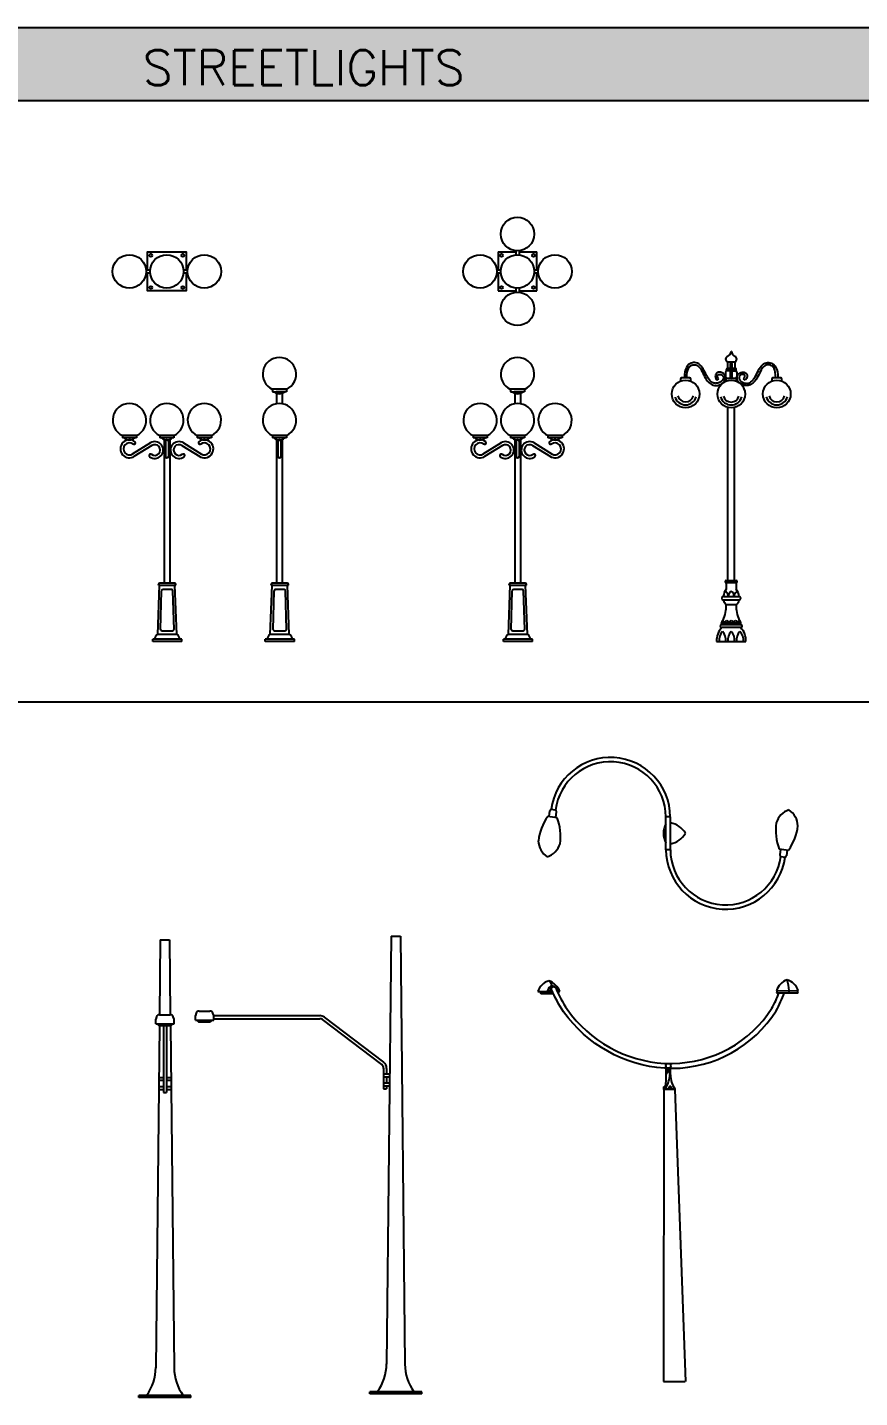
# Model space of a CAD drawing. Header units: millimetres. Extents: x 130 to 42773, y 1462 to 34516.
# Drawn here: x 16971 to 28402, y 15688 to 34516 of the extents above; entities that cross this region are included whole.
import ezdxf

# ---------------------------------------------------------------- set-up
doc = ezdxf.new("R2010")
doc.units = ezdxf.units.MM
doc.layers.add('www.cad-blocks.net', color=7, linetype='Continuous')
doc.styles.get("Standard").update_dxf_attribs({"font": 'arial.ttf'})

# ---------------------------------------------------------------- blocks, each defined once
blk = doc.blocks.new('A$C4220372A')
at = {"linetype": 'ByBlock'}
for p, q in [((459, 5106), (515, 5106)), ((973, 5106), (1030, 5106)), ((459, 5064), (515, 5064)), ((973, 5064), (1030, 5064)), ((2387, 3465), (2194, 3465)), ((2194, 3465), (2194, 3432)), ((2194, 3432), (2336, 3432)), ((2231, 3432), (2350, 3432)), ((2387, 3432), (2246, 3432)), ((2252, 3411), (2252, 3267)), ((2331, 3411), (2331, 3267)), ((2387, 3465), (2387, 3432)), ((134, 2832), (134, 2799)), ((328, 2832), (134, 2832)), ((328, 2832), (328, 2799)), ((648, 2832), (648, 2799)), ((842, 2832), (648, 2832)), ((842, 2832), (842, 2799)), ((1163, 2832), (1163, 2799)), ((1356, 2832), (1163, 2832)), ((1356, 2832), (1356, 2799)), ((2194, 2832), (2194, 2799)), ((2387, 2832), (2194, 2832)), ((2387, 2832), (2387, 2799)), ((328, 2799), (134, 2799)), ((518, 2729), (270, 2575)), ((540, 2694), (292, 2540)), ((842, 2799), (648, 2799)), ((707, 2778), (707, 800)), ((725, 2750), (725, 2544)), ((766, 2750), (766, 2544)), ((785, 2778), (785, 800)), ((952, 2694), (1199, 2540)), ((974, 2729), (1221, 2575)), ((1356, 2799), (1163, 2799)), ((2387, 2799), (2194, 2799)), ((2252, 2778), (2252, 800)), ((2271, 2750), (2271, 2544)), ((2312, 2750), (2312, 2544)), ((2331, 2778), (2331, 800)), ((620, 96), (645, 775)), ((631, 775), (631, 781)), ((631, 775), (870, 775)), ((850, 800), (650, 800)), ((881, 96), (855, 775)), ((870, 775), (870, 781)), ((2165, 96), (2191, 775)), ((2176, 775), (2176, 781)), ((2176, 775), (2415, 775)), ((2396, 800), (2196, 800)), ((2426, 96), (2401, 775)), ((2415, 775), (2415, 781)), ((657, 167), (673, 698)), ((692, 717), (808, 717)), ((843, 167), (828, 698)), ((2203, 167), (2219, 698)), ((2238, 717), (2354, 717)), ((2389, 167), (2373, 698)), ((951, 31), (550, 31)), ((550, 0), (550, 31)), ((951, 0), (550, 0)), ((881, 96), (620, 96)), ((677, 147), (824, 147)), ((951, 0), (951, 31)), ((2496, 31), (2095, 31)), ((2095, 0), (2095, 31)), ((2496, 0), (2095, 0)), ((2426, 96), (2165, 96)), ((2222, 147), (2369, 147)), ((2496, 0), (2496, 31))]:
    blk.add_line(p, q, dxfattribs=at)
for points in [[(477, 5106), (477, 5353), (1012, 5353), (1012, 5106)], [(1012, 5064), (1012, 4818), (477, 4818), (477, 5064)]]:
    blk.add_lwpolyline(points)
for centre, radius in [((230, 5085), 230), ((523, 5306), 19.7), ((744, 5085), 230), ((966, 5306), 19.7), ((1259, 5085), 230), ((523, 4864), 19.7), ((966, 4864), 19.7)]:
    blk.add_circle(centre, radius, dxfattribs=at)
for centre, radius, start, end in [((2291, 3673), 230, 294.87, 245.13), ((2291, 3514), 110, 227.7307, 312.2693), ((231, 3040), 230, 294.87, 245.13), ((745, 3040), 230, 294.87, 245.13), ((1260, 3040), 230, 294.87, 245.13), ((2291, 3040), 230, 294.87, 245.13), ((231, 2647), 124, 52.157, 304.441), ((231, 2647), 82.3, 52.157, 304.441), ((231, 2880), 110, 227.7307, 312.2693), ((293, 2730), 20.8, 228.5957, 60.519), ((579, 2631), 116, 232.4654, 121.9656), ((579, 2631), 74.5, 232.4654, 121.9656), ((746, 2880), 110, 227.7307, 312.2693), ((746, 2750), 20.6, 0, 180), ((912, 2631), 116, 58.0344, 307.5346), ((912, 2631), 74.5, 58.0344, 307.5346), ((1199, 2730), 20.8, 119.481, 311.4043), ((1260, 2647), 124, 235.559, 127.843), ((1260, 2880), 110, 227.7307, 312.2693), ((1260, 2647), 82.3, 235.559, 127.843), ((2291, 2880), 110, 227.7307, 312.2693), ((2291, 2750), 20.6, 0, 180), ((522, 2555), 20.6, 51.8118, 234.1211), ((746, 2544), 20.6, 180, 0), ((970, 2555), 20.6, 305.8789, 128.1882), ((2291, 2544), 20.6, 180, 0), ((650, 781), 19.5, 90, 180), ((850, 781), 19.5, 0, 90), ((2196, 781), 19.5, 90, 180), ((2396, 781), 19.5, 0, 90), ((692, 697), 19.5, 90, 177.2698), ((808, 697), 19.5, 2.7302, 90), ((2238, 697), 19.5, 90, 177.2698), ((2354, 697), 19.5, 2.7302, 90), ((649, 32), 70.2, 114.3641, 181.1179), ((677, 167), 19.5, 177.2698, 270), ((824, 167), 19.5, 270, 2.7302), ((852, 32), 70.2, 358.8821, 65.6359), ((2194, 32), 70.2, 114.3641, 181.1179), ((2222, 167), 19.5, 177.2698, 270), ((2369, 167), 19.5, 270, 2.7302), ((2397, 32), 70.2, 358.8821, 65.6359)]:
    blk.add_arc(centre, radius, start, end, dxfattribs=at)
blk = doc.blocks.new('A$C53B91428')
at = {"linetype": 'ByBlock'}
for p, q in [((477, 5353), (477, 5106)), ((477, 5353), (723, 5353)), ((723, 5370), (723, 5314)), ((765, 5370), (765, 5314)), ((765, 5353), (1012, 5353)), ((1012, 5106), (1012, 5353)), ((459, 5106), (515, 5106)), ((973, 5106), (1030, 5106)), ((459, 5064), (515, 5064)), ((477, 5064), (477, 4818)), ((973, 5064), (1030, 5064)), ((1012, 4818), (1012, 5064)), ((477, 4818), (723, 4818)), ((723, 4856), (723, 4800)), ((765, 4856), (765, 4800)), ((765, 4818), (1012, 4818)), ((842, 3465), (648, 3465)), ((648, 3465), (648, 3432)), ((648, 3432), (790, 3432)), ((686, 3432), (804, 3432)), ((842, 3432), (700, 3432)), ((707, 3411), (707, 3267)), ((785, 3411), (785, 3267)), ((842, 3465), (842, 3432)), ((134, 2832), (134, 2799)), ((328, 2832), (134, 2832)), ((328, 2832), (328, 2799)), ((648, 2832), (648, 2799)), ((842, 2832), (648, 2832)), ((842, 2832), (842, 2799)), ((1163, 2832), (1163, 2799)), ((1356, 2832), (1163, 2832)), ((1356, 2832), (1356, 2799)), ((328, 2799), (134, 2799)), ((518, 2729), (270, 2575)), ((540, 2694), (292, 2540)), ((842, 2799), (648, 2799)), ((707, 2778), (707, 800)), ((725, 2750), (725, 2544)), ((766, 2750), (766, 2544)), ((785, 2778), (785, 800)), ((952, 2694), (1199, 2540)), ((974, 2729), (1221, 2575)), ((1356, 2799), (1163, 2799)), ((620, 96), (645, 775)), ((631, 775), (631, 781)), ((631, 775), (870, 775)), ((850, 800), (650, 800)), ((881, 96), (855, 775)), ((870, 775), (870, 781)), ((657, 167), (673, 698)), ((692, 717), (808, 717)), ((843, 167), (828, 698)), ((951, 31), (550, 31)), ((550, 0), (550, 31)), ((951, 0), (550, 0)), ((881, 96), (620, 96)), ((677, 147), (824, 147)), ((951, 0), (951, 31))]:
    blk.add_line(p, q, dxfattribs=at)
for centre, radius in [((744, 5599), 230), ((230, 5085), 230), ((523, 5306), 19.7), ((744, 5085), 230), ((966, 5306), 19.7), ((1259, 5085), 230), ((523, 4864), 19.7), ((744, 4571), 230), ((966, 4864), 19.7)]:
    blk.add_circle(centre, radius, dxfattribs=at)
for centre, radius, start, end in [((745, 3673), 230, 294.87, 245.13), ((746, 3514), 110, 227.7307, 312.2693), ((231, 3040), 230, 294.87, 245.13), ((745, 3040), 230, 294.87, 245.13), ((1260, 3040), 230, 294.87, 245.13), ((231, 2647), 124, 52.157, 304.441), ((231, 2647), 82.3, 52.157, 304.441), ((231, 2880), 110, 227.7307, 312.2693), ((293, 2730), 20.8, 228.5957, 60.519), ((579, 2631), 116, 232.4654, 121.9656), ((579, 2631), 74.5, 232.4654, 121.9656), ((746, 2880), 110, 227.7307, 312.2693), ((746, 2750), 20.6, 0, 180), ((912, 2631), 116, 58.0344, 307.5346), ((912, 2631), 74.5, 58.0344, 307.5346), ((1199, 2730), 20.8, 119.481, 311.4043), ((1260, 2647), 124, 235.559, 127.843), ((1260, 2880), 110, 227.7307, 312.2693), ((1260, 2647), 82.3, 235.559, 127.843), ((522, 2555), 20.6, 51.8118, 234.1211), ((746, 2544), 20.6, 180, 0), ((970, 2555), 20.6, 305.8789, 128.1882), ((650, 781), 19.5, 90, 180), ((850, 781), 19.5, 0, 90), ((692, 697), 19.5, 90, 177.2698), ((808, 697), 19.5, 2.7302, 90), ((649, 32), 70.2, 114.3641, 181.1179), ((677, 167), 19.5, 177.2698, 270), ((824, 167), 19.5, 270, 2.7302), ((852, 32), 70.2, 358.8821, 65.6359)]:
    blk.add_arc(centre, radius, start, end, dxfattribs=at)
blk = doc.blocks.new('streetlight001')
for p, q in [((6537, -19597), (6408, -19580)), ((6428, -19583), (6438, -19504)), ((6515, -19493), (6455, -19486)), ((6510, -19493), (6460, -19486)), ((6517, -19594), (6527, -19515)), ((8028, -20037), (8028, -19587)), ((8096, -19587), (8028, -19587)), ((8096, -20037), (8096, -19587)), ((8096, -20037), (8028, -20037)), ((9586, -20027), (9715, -20044)), ((9606, -20030), (9596, -20109)), ((9608, -20131), (9668, -20139)), ((9613, -20132), (9663, -20138)), ((9695, -20041), (9685, -20121))]:
    blk.add_line(p, q)
for centre, radius, start, end in [((7269, -19590), 821, 0.2251, 172.6743), ((7269, -19590), 761, 0.2251, 172.6743), ((7029, -20011), 756, 145.2388, 172.8089), ((6458, -19506), 20, 82.6743, 172.6743), ((6507, -19512), 20, 352.6743, 82.6743), ((9807, -19749), 273, 108.5376, 163.0711), ((9571, -19719), 273, 2.2774, 56.8109), ((5827, -19857), 756, 352.5396, 20.1097), ((8298, -19811), 300, 153.9768, 206.0232), ((8039, -19962), 300, 30.2251, 79.2324), ((10296, -19768), 756, 172.5396, 200.1097), ((9094, -19613), 756, 325.2388, 352.8089), ((6551, -19906), 273, 182.2774, 236.8109), ((6315, -19875), 273, 288.5376, 343.0711), ((8038, -19662), 300, 281.2178, 330.2251), ((8853, -20034), 821, 180.2251, 352.6743), ((8853, -20034), 761, 180.2251, 352.6743), ((9616, -20112), 20, 172.6743, 262.6743), ((9665, -20118), 20, 262.6743, 352.6743)]:
    blk.add_arc(centre, radius, start, end)
blk = doc.blocks.new('A$C72AF4B7D')
for p, q in [((0.2, 5.355), (0, 5.355)), ((0.131, 5.365), (0.196, 5.365)), ((0.131, 5.355), (0.131, 5.332)), ((0.131, 5.345), (0.204, 5.345)), ((0.172, 5.407), (0.172, 5.365)), ((0.172, 5.407), (0.189, 5.407)), ((0.302, 5.355), (0.267, 5.355)), ((3.276, 5.368), (3.574, 5.37)), ((3.276, 5.338), (3.574, 5.339)), ((1.762, 4.212), (1.761, 4.32)), ((1.822, 4.212), (1.821, 4.32)), ((1.729, 4.009), (1.725, 0)), ((1.733, 4.046), (1.754, 4.046)), ((1.754, 4.029), (1.733, 4.029)), ((1.733, 4.021), (1.733, 4.009)), ((1.75, 4.053), (1.736, 4.049)), ((1.736, 4.009), (1.736, 4.021)), ((1.737, 4.031), (1.737, 4.044)), ((1.752, 4.049), (1.738, 4.046)), ((1.739, 4.021), (1.739, 4.009)), ((1.743, 4.021), (1.743, 4.009)), ((1.746, 4.021), (1.746, 4.009)), ((1.748, 4.021), (1.748, 4.009)), ((1.749, 4.021), (1.749, 4.009)), ((1.751, 4.031), (1.751, 4.044)), ((1.752, 4.009), (1.752, 4.021)), ((1.759, 4.021), (1.759, 4.009)), ((1.773, 4.021), (1.773, 4.009)), ((1.789, 4.021), (1.789, 4.009)), ((1.806, 4.046), (1.827, 4.046)), ((1.827, 4.03), (1.806, 4.029)), ((1.807, 4.021), (1.807, 4.009)), ((1.823, 4.053), (1.808, 4.049)), ((1.809, 4.009), (1.809, 4.021)), ((1.81, 4.031), (1.81, 4.044)), ((1.824, 4.05), (1.811, 4.046)), ((1.823, 4.031), (1.823, 4.044)), ((1.823, 4.022), (1.823, 4.01)), ((1.825, 4.01), (1.825, 4.022)), ((1.837, 4.022), (1.837, 4.01)), ((1.849, 4.022), (1.849, 4.01)), ((1.859, 4.022), (1.859, 4.01)), ((1.867, 4.022), (1.867, 4.01)), ((1.873, 4.022), (1.873, 4.01)), ((1.877, 4.022), (1.877, 4.01)), ((1.879, 4.01), (2.025, 0))]:
    blk.add_line(p, q)
for points in [[(0.213, 5.325), (0.05, 5.325, -0.414214), (0.04, 5.335), (0.04, 5.355)], [(1.786, 4.302), (1.786, 4.297, 1), (1.796, 4.297), (1.796, 4.302)]]:
    blk.add_lwpolyline(points, format="xyb")
for points in [[(0.131, 5.34), (0.206, 5.34)], [(0.131, 5.332), (0.21, 5.332)], [(1.879, 4.01), (1.729, 4.009)], [(1.752, 4.046), (1.752, 4.051), (1.749, 4.054), (1.738, 4.054), (1.736, 4.051), (1.736, 4.046)], [(1.825, 4.046), (1.824, 4.052), (1.822, 4.054), (1.811, 4.054), (1.808, 4.052), (1.808, 4.046)]]:
    blk.add_lwpolyline(points)
at = {"flags": 128}
for points in [[(1.761, 4.302), (1.737, 4.302, -0.223397), (0.353, 5.079, -0.046794), (0.188, 5.385, -1), (0.244, 5.406, 0.046366), (0.402, 5.113, 0.228523), (1.739, 4.37), (1.791, 4.37)], [(1.791, 4.37), (1.845, 4.37, 0.25398), (3.214, 5.127, 0.034854), (3.31, 5.338, 0.034854)], [(1.821, 4.302), (1.845, 4.302, 0.254408), (3.273, 5.092, 0.0389), (3.383, 5.339)]]:
    blk.add_lwpolyline(points, format="xyb", dxfattribs=at)
for points in [[(1.728, 4.029), (1.744, 4.025), (1.744, 4.021), (1.728, 4.025)], [(1.879, 4.01), (1.729, 4.009), (1.729, 4.021), (1.879, 4.022)], [(1.744, 4.029), (1.744, 4.025), (1.76, 4.021), (1.76, 4.025)], [(1.801, 4.029), (1.817, 4.026), (1.817, 4.022), (1.801, 4.025)], [(1.817, 4.029), (1.817, 4.026), (1.832, 4.022), (1.832, 4.026)]]:
    blk.add_lwpolyline(points, close=True)
for points in [[(1.737, 4.044, -0.27287), (1.751, 4.044, -0.545741), (1.758, 4.044), (1.758, 4.031, -0.545741), (1.751, 4.031, -0.27287), (1.737, 4.031, -0.545741), (1.73, 4.031), (1.73, 4.044, -0.545741)], [(1.81, 4.044, -0.27287), (1.823, 4.044, -0.545741), (1.83, 4.044), (1.83, 4.031, -0.545741), (1.823, 4.031, -0.27287), (1.81, 4.031, -0.545741), (1.803, 4.031), (1.803, 4.044, -0.545741)]]:
    blk.add_lwpolyline(points, format="xyb", close=True)
blk.add_circle((1.791, 4.336), 0.0341)
for centre, radius, start, end in [((0.213, 5.292), 0.223, 106.0925, 163.4068), ((0.034, 5.382), 0.171, 19.4945, 46.4718), ((0.06, 5.264), 0.258, 20.7088, 69.3184), ((3.504, 5.294), 0.239, 109.979, 161.9857), ((2.881, 5.335), 0.572, 3.4318, 18.8247), ((3.361, 5.305), 0.222, 16.7486, 74.2006), ((0.22, 5.352), 0.09, 105.7334, 171.521), ((0.171, 5.352), 0.09, 52.5454, 74.2666), ((3.472, 5.289), 0.202, 156.7152, 165.7558), ((2.881, 5.305), 0.572, 3.4318, 6.4563), ((3.403, 5.325), 0.171, 4.9789, 15.191), ((0.702, 4.186), 1.06, 352.3888, 1.3878), ((1.399, 4.246), 0.416, 329.5517, 355.2793), ((1.656, 4.288), 0.13, 323.9054, 3.7658), ((2.045, 4.303), 0.249, 181.4473, 201.5729), ((2.123, 4.199), 0.301, 177.5625, 216.0662)]:
    blk.add_arc(centre, radius, start, end)
blk = doc.blocks.new('streetlight002')
blk.add_line((7998, -18458), (8297, -18458))
at = {"xscale": 1000, "yscale": 1000, "zscale": 1000}
blk.add_blockref('A$C72AF4B7D', (6273, -18458), dxfattribs=at)
blk = doc.blocks.new('A$C559A16F1')
for p, q in [((819, 3987), (814, 3987)), ((201, 3766), (190, 3739)), ((215, 3787), (201, 3766)), ((231, 3804), (215, 3787)), ((228, 3752), (239, 3769)), ((248, 3816), (231, 3804)), ((239, 3769), (250, 3781)), ((265, 3824), (248, 3816)), ((250, 3781), (263, 3790)), ((263, 3790), (276, 3796)), ((283, 3829), (265, 3824)), ((276, 3796), (290, 3800)), ((301, 3832), (283, 3829)), ((290, 3800), (303, 3802)), ((319, 3832), (301, 3832)), ((303, 3802), (317, 3802)), ((317, 3802), (330, 3800)), ((337, 3829), (319, 3832)), ((330, 3800), (343, 3796)), ((355, 3823), (337, 3829)), ((343, 3796), (356, 3788)), ((372, 3814), (355, 3823)), ((356, 3788), (368, 3779)), ((368, 3779), (381, 3766)), ((388, 3801), (372, 3814)), ((381, 3766), (393, 3750)), ((404, 3785), (388, 3801)), ((418, 3767), (404, 3785)), ((431, 3746), (418, 3767)), ((765, 3843), (817, 3843)), ((765, 3843), (765, 3751)), ((802, 3814), (802, 3620)), ((817, 3843), (868, 3843)), ((832, 3620), (832, 3814)), ((868, 3843), (868, 3751)), ((1203, 3746), (1216, 3767)), ((1216, 3767), (1230, 3785)), ((1230, 3785), (1245, 3801)), ((1253, 3766), (1240, 3750)), ((1245, 3801), (1261, 3814)), ((1265, 3779), (1253, 3766)), ((1261, 3814), (1278, 3823)), ((1278, 3788), (1265, 3779)), ((1278, 3823), (1296, 3829)), ((1291, 3796), (1278, 3788)), ((1304, 3800), (1291, 3796)), ((1296, 3829), (1314, 3832)), ((1317, 3802), (1304, 3800)), ((1314, 3832), (1332, 3832)), ((1330, 3802), (1317, 3802)), ((1344, 3800), (1330, 3802)), ((1332, 3832), (1351, 3829)), ((1357, 3796), (1344, 3800)), ((1351, 3829), (1368, 3824)), ((1371, 3790), (1357, 3796)), ((1368, 3824), (1386, 3816)), ((1383, 3781), (1371, 3790)), ((1395, 3769), (1383, 3781)), ((1386, 3816), (1403, 3804)), ((1405, 3752), (1395, 3769)), ((1403, 3804), (1418, 3787)), ((1418, 3787), (1432, 3766)), ((1432, 3766), (1443, 3739)), ((120, 3606), (120, 3576)), ((245, 3621), (135, 3621)), ((177, 3668), (175, 3621)), ((182, 3707), (177, 3668)), ((190, 3739), (182, 3707)), ((205, 3620), (207, 3665)), ((207, 3665), (212, 3701)), ((212, 3701), (219, 3730)), ((219, 3730), (228, 3752)), ((260, 3576), (260, 3606)), ((393, 3750), (405, 3731)), ((405, 3731), (417, 3710)), ((417, 3710), (428, 3687)), ((428, 3687), (440, 3665)), ((443, 3724), (431, 3746)), ((440, 3665), (451, 3642)), ((455, 3701), (443, 3724)), ((451, 3642), (463, 3620)), ((467, 3678), (455, 3701)), ((463, 3620), (475, 3600)), ((478, 3656), (467, 3678)), ((475, 3600), (488, 3582)), ((489, 3635), (478, 3656)), ((488, 3582), (501, 3567)), ((500, 3617), (489, 3635)), ((512, 3601), (500, 3617)), ((523, 3587), (512, 3601)), ((534, 3576), (523, 3587)), ((600, 3659), (598, 3649)), ((598, 3649), (599, 3637)), ((599, 3637), (601, 3626)), ((602, 3668), (600, 3659)), ((601, 3626), (606, 3613)), ((605, 3675), (602, 3668)), ((609, 3682), (605, 3675)), ((606, 3613), (614, 3601)), ((614, 3688), (609, 3682)), ((619, 3692), (614, 3688)), ((614, 3601), (624, 3590)), ((625, 3696), (619, 3692)), ((624, 3590), (647, 3609)), ((631, 3698), (625, 3696)), ((628, 3647), (629, 3653)), ((629, 3641), (628, 3647)), ((629, 3653), (630, 3658)), ((630, 3634), (629, 3641)), ((630, 3658), (632, 3662)), ((633, 3627), (630, 3634)), ((638, 3699), (631, 3698)), ((632, 3662), (634, 3665)), ((638, 3619), (633, 3627)), ((634, 3665), (635, 3667)), ((635, 3667), (637, 3668)), ((637, 3668), (638, 3669)), ((644, 3700), (638, 3699)), ((638, 3669), (639, 3669)), ((647, 3609), (638, 3619)), ((639, 3669), (642, 3670)), ((642, 3670), (645, 3670)), ((650, 3700), (644, 3700)), ((645, 3670), (650, 3670)), ((656, 3700), (650, 3700)), ((650, 3670), (655, 3670)), ((655, 3670), (660, 3670)), ((663, 3700), (656, 3700)), ((660, 3670), (666, 3669)), ((670, 3699), (663, 3700)), ((666, 3669), (671, 3668)), ((678, 3697), (670, 3699)), ((671, 3668), (677, 3667)), ((677, 3667), (682, 3665)), ((686, 3695), (678, 3697)), ((687, 3580), (680, 3574)), ((682, 3665), (687, 3662)), ((693, 3692), (686, 3695)), ((687, 3662), (691, 3659)), ((693, 3587), (687, 3580)), ((691, 3659), (695, 3656)), ((701, 3689), (693, 3692)), ((699, 3593), (693, 3587)), ((695, 3656), (699, 3652)), ((699, 3652), (703, 3647)), ((703, 3600), (699, 3593)), ((709, 3684), (701, 3689)), ((703, 3647), (706, 3642)), ((706, 3607), (703, 3600)), ((706, 3642), (708, 3636)), ((708, 3613), (706, 3607)), ((708, 3636), (709, 3631)), ((710, 3619), (708, 3613)), ((716, 3678), (709, 3684)), ((709, 3631), (710, 3625)), ((710, 3625), (710, 3619)), ((722, 3671), (716, 3678)), ((728, 3663), (722, 3671)), ((723, 3576), (729, 3585)), ((733, 3655), (728, 3663)), ((729, 3585), (734, 3595)), ((736, 3646), (733, 3655)), ((734, 3595), (737, 3605)), ((739, 3636), (736, 3646)), ((737, 3605), (740, 3615)), ((740, 3626), (739, 3636)), ((740, 3701), (740, 3574)), ((740, 3615), (740, 3626)), ((747, 3577), (747, 3605)), ((756, 3731), (802, 3731)), ((802, 3751), (757, 3751)), ((757, 3731), (757, 3720)), ((802, 3721), (760, 3721)), ((762, 3620), (872, 3620)), ((877, 3751), (832, 3751)), ((878, 3731), (832, 3731)), ((832, 3721), (874, 3721)), ((877, 3720), (877, 3731)), ((887, 3605), (887, 3577)), ((894, 3701), (894, 3574)), ((894, 3626), (895, 3636)), ((894, 3615), (894, 3626)), ((896, 3605), (894, 3615)), ((895, 3636), (897, 3646)), ((900, 3595), (896, 3605)), ((897, 3646), (901, 3655)), ((904, 3585), (900, 3595)), ((901, 3655), (905, 3663)), ((911, 3576), (904, 3585)), ((905, 3663), (911, 3671)), ((911, 3671), (917, 3678)), ((917, 3678), (925, 3684)), ((926, 3636), (924, 3631)), ((924, 3631), (924, 3625)), ((924, 3625), (924, 3619)), ((924, 3619), (925, 3613)), ((925, 3684), (932, 3689)), ((925, 3613), (927, 3607)), ((928, 3642), (926, 3636)), ((927, 3607), (931, 3600)), ((931, 3647), (928, 3642)), ((934, 3652), (931, 3647)), ((931, 3600), (935, 3593)), ((932, 3689), (940, 3692)), ((938, 3656), (934, 3652)), ((935, 3593), (940, 3587)), ((942, 3659), (938, 3656)), ((940, 3692), (948, 3695)), ((940, 3587), (946, 3580)), ((947, 3662), (942, 3659)), ((946, 3580), (954, 3574)), ((952, 3665), (947, 3662)), ((948, 3695), (956, 3697)), ((957, 3667), (952, 3665)), ((956, 3697), (963, 3699)), ((962, 3668), (957, 3667)), ((968, 3669), (962, 3668)), ((963, 3699), (970, 3700)), ((973, 3670), (968, 3669)), ((970, 3700), (977, 3700)), ((979, 3670), (973, 3670)), ((977, 3700), (984, 3700)), ((984, 3670), (979, 3670)), ((984, 3700), (990, 3700)), ((988, 3670), (984, 3670)), ((987, 3609), (995, 3619)), ((1010, 3590), (987, 3609)), ((992, 3670), (988, 3670)), ((990, 3700), (996, 3699)), ((994, 3669), (992, 3670)), ((996, 3669), (994, 3669)), ((995, 3619), (1000, 3627)), ((996, 3699), (1002, 3698)), ((997, 3668), (996, 3669)), ((998, 3667), (997, 3668)), ((1000, 3665), (998, 3667)), ((1001, 3662), (1000, 3665)), ((1000, 3627), (1003, 3634)), ((1003, 3658), (1001, 3662)), ((1002, 3698), (1008, 3696)), ((1004, 3653), (1003, 3658)), ((1003, 3634), (1005, 3641)), ((1005, 3647), (1004, 3653)), ((1005, 3641), (1005, 3647)), ((1008, 3696), (1014, 3692)), ((1019, 3601), (1010, 3590)), ((1014, 3692), (1020, 3688)), ((1027, 3613), (1019, 3601)), ((1020, 3688), (1024, 3682)), ((1024, 3682), (1028, 3675)), ((1032, 3626), (1027, 3613)), ((1028, 3675), (1031, 3668)), ((1031, 3668), (1034, 3659)), ((1035, 3637), (1032, 3626)), ((1034, 3659), (1035, 3649)), ((1035, 3649), (1035, 3637)), ((1099, 3576), (1111, 3587)), ((1111, 3587), (1122, 3601)), ((1122, 3601), (1133, 3617)), ((1133, 3617), (1144, 3635)), ((1146, 3582), (1133, 3567)), ((1144, 3635), (1155, 3656)), ((1158, 3600), (1146, 3582)), ((1155, 3656), (1167, 3678)), ((1170, 3620), (1158, 3600)), ((1167, 3678), (1178, 3701)), ((1182, 3642), (1170, 3620)), ((1178, 3701), (1190, 3724)), ((1194, 3665), (1182, 3642)), ((1190, 3724), (1203, 3746)), ((1205, 3687), (1194, 3665)), ((1217, 3710), (1205, 3687)), ((1228, 3731), (1217, 3710)), ((1240, 3750), (1228, 3731)), ((1373, 3606), (1373, 3576)), ((1498, 3621), (1388, 3621)), ((1415, 3730), (1405, 3752)), ((1422, 3701), (1415, 3730)), ((1427, 3665), (1422, 3701)), ((1428, 3620), (1427, 3665)), ((1443, 3739), (1451, 3707)), ((1451, 3707), (1457, 3668)), ((1457, 3668), (1458, 3621)), ((1513, 3576), (1513, 3606)), ((501, 3567), (514, 3554)), ((514, 3554), (528, 3543)), ((528, 3543), (542, 3534)), ((545, 3567), (534, 3576)), ((542, 3534), (556, 3527)), ((557, 3560), (545, 3567)), ((556, 3527), (571, 3522)), ((568, 3555), (557, 3560)), ((579, 3551), (568, 3555)), ((571, 3522), (585, 3519)), ((590, 3549), (579, 3551)), ((585, 3519), (600, 3517)), ((601, 3547), (590, 3549)), ((600, 3517), (614, 3518)), ((612, 3548), (601, 3547)), ((623, 3549), (612, 3548)), ((614, 3518), (628, 3519)), ((634, 3551), (623, 3549)), ((628, 3519), (641, 3522)), ((644, 3554), (634, 3551)), ((641, 3522), (654, 3526)), ((654, 3558), (644, 3554)), ((663, 3563), (654, 3558)), ((654, 3526), (666, 3531)), ((672, 3568), (663, 3563)), ((666, 3531), (678, 3537)), ((680, 3574), (672, 3568)), ((678, 3537), (688, 3543)), ((688, 3543), (698, 3550)), ((698, 3550), (708, 3558)), ((708, 3558), (716, 3567)), ((716, 3567), (723, 3576)), ((918, 3567), (911, 3576)), ((926, 3558), (918, 3567)), ((935, 3550), (926, 3558)), ((945, 3543), (935, 3550)), ((956, 3537), (945, 3543)), ((954, 3574), (962, 3568)), ((967, 3531), (956, 3537)), ((962, 3568), (970, 3563)), ((980, 3526), (967, 3531)), ((970, 3563), (980, 3558)), ((980, 3558), (990, 3554)), ((993, 3522), (980, 3526)), ((990, 3554), (1000, 3551)), ((1006, 3519), (993, 3522)), ((1000, 3551), (1011, 3549)), ((1020, 3518), (1006, 3519)), ((1011, 3549), (1021, 3548)), ((1034, 3517), (1020, 3518)), ((1021, 3548), (1032, 3547)), ((1032, 3547), (1044, 3549)), ((1048, 3519), (1034, 3517)), ((1044, 3549), (1055, 3551)), ((1063, 3522), (1048, 3519)), ((1055, 3551), (1066, 3555)), ((1077, 3527), (1063, 3522)), ((1066, 3555), (1077, 3560)), ((1077, 3560), (1088, 3567)), ((1091, 3534), (1077, 3527)), ((1088, 3567), (1099, 3576)), ((1105, 3543), (1091, 3534)), ((1119, 3554), (1105, 3543)), ((1133, 3567), (1119, 3554)), ((772, 837), (772, 3220)), ((862, 837), (862, 3220)), ((749, 837), (817, 837)), ((749, 807), (749, 719)), ((817, 807), (749, 807)), ((817, 837), (885, 837)), ((885, 807), (817, 807)), ((885, 807), (885, 719)), ((711, 620), (923, 620)), ((923, 570), (711, 570)), ((885, 505), (751, 505)), ((685, 255), (817, 255)), ((687, 230), (685, 255)), ((817, 230), (687, 230)), ((817, 190), (687, 190)), ((696, 281), (698, 283)), ((817, 255), (949, 255)), ((947, 230), (817, 230)), ((947, 190), (817, 190)), ((937, 281), (935, 283)), ((947, 230), (949, 255)), ((617, 0), (817, 0)), ((817, 0), (1017, 0))]:
    blk.add_line(p, q)
for centre in [(190, 3401), (817, 3400), (1443, 3401)]:
    blk.add_circle(centre, 190)
for centre, radius, start, end in [((733, 3991), 81.9, 293.9488, 357.764), ((901, 3991), 81.9, 182.236, 246.0512), ((779, 3880), 38.5, 109.2833, 250.1231), ((817, 3814), 15, 0, 180), ((855, 3880), 38.5, 289.8769, 70.7167), ((135, 3606), 15, 90, 180), ((245, 3606), 15, 0, 90), ((760, 3701), 20, 90, 180), ((757, 3741), 10, 90, 270), ((762, 3605), 15, 90, 180), ((756, 3741), 9.98, 268.297, 271.703), ((872, 3605), 15, 360, 90), ((874, 3701), 20, 0, 90), ((877, 3741), 10, 270, 90), ((877, 3741), 9.98, 268.297, 271.703), ((1388, 3606), 15, 90, 180), ((1498, 3606), 15, 0, 90), ((190, 3401), 150, 194.4443, 345.5557), ((190, 3401), 110, 194.4443, 345.5557), ((817, 3400), 150, 194.4443, 345.5557), ((817, 3400), 110, 194.4443, 345.5557), ((1443, 3401), 150, 194.4443, 345.5557), ((1443, 3401), 110, 194.4443, 345.5557), ((749, 822), 15, 90, 270), ((885, 822), 15, 270, 90), ((711, 595), 25, 90, 270), ((817, 594), 112, 192.2336, 232.6116), ((932, 586), 227, 143.9054, 171.3915), ((699, 622), 77.4, 358.8236, 65.2861), ((854, 622), 77.4, 118.8774, 181.1764), ((779, 622), 77.4, 358.8236, 61.1226), ((934, 622), 77.4, 114.7139, 181.1764), ((702, 586), 227, 8.6085, 36.0946), ((817, 594), 112, 307.3884, 347.7664), ((923, 595), 25, 270, 90), ((246, 496), 503, 336.3089, 1.0316), ((1387, 496), 503, 178.9684, 203.6911), ((861, 18), 245, 135.333, 184.2173), ((687, 210), 20, 90, 270), ((715, 258), 30, 126.3293, 184.5957), ((679, 306), 30, 306.3293, 336.3089), ((695, 251), 32.3, 8.0193, 84.4349), ((759, 251), 32.3, 93.5887, 171.9807), ((755, 251), 32.3, 8.0193, 86.4113), ((819, 251), 32.3, 93.5887, 171.9807), ((815, 251), 32.3, 8.0193, 86.4113), ((879, 251), 32.3, 93.5887, 171.9807), ((875, 251), 32.3, 8.0193, 86.4113), ((938, 251), 32.3, 95.5651, 171.9807), ((954, 306), 30, 203.6911, 233.6707), ((919, 258), 30, 355.4043, 53.6707), ((947, 210), 20, 270, 90), ((773, 18), 245, 355.7827, 44.667), ((828, 16), 179, 136.892, 185.2645), ((566, 16), 179, 354.7355, 43.108), ((948, 16), 179, 136.892, 185.2645), ((686, 16), 179, 354.7355, 43.108), ((1068, 16), 179, 136.892, 185.2645), ((806, 16), 179, 354.7355, 43.108)]:
    blk.add_arc(centre, radius, start, end)
blk = doc.blocks.new('A$C2D454238')
at = {"color": 0}
for p, q in [((45, 4200), (37, 3465)), ((45, 4200), (135, 4200)), ((135, 4200), (143, 3465)), ((8, 3444), (0, 3420)), ((0, 3375), (0, 3420)), ((0, 3375), (180, 3375)), ((15, 3375), (30, 3360)), ((37, 3465), (143, 3465)), ((165, 3375), (150, 3360)), ((180, 3420), (172, 3444)), ((180, 3375), (180, 3420)), ((36, 3360), (0, 0)), ((30, 3360), (150, 3360)), ((36, 3360), (144, 3360)), ((75, 3360), (75, 2700)), ((105, 3360), (105, 2700)), ((144, 3360), (180, 0)), ((29, 2848), (75, 2848)), ((105, 2848), (150, 2848)), ((29, 2730), (75, 2730)), ((30, 2760), (75, 2760)), ((33, 2823), (75, 2823)), ((75, 2700), (105, 2700)), ((105, 2823), (150, 2823)), ((105, 2760), (151, 2760)), ((105, 2730), (151, 2730))]:
    blk.add_line(p, q, dxfattribs=at)
for centre, start, end in [((37, 3435), 90, 161.5651), ((143, 3435), 18.4349, 90)]:
    blk.add_arc(centre, 30, start, end, dxfattribs=at)
blk = doc.blocks.new('streetlight017')
at = {"linetype": 'ByBlock'}
for p, q in [((19216, 15719), (18504, 15719)), ((18504, 15688), (18504, 15719)), ((19216, 15688), (18504, 15688)), ((19216, 15688), (19216, 15719))]:
    blk.add_line(p, q, dxfattribs=at)
for centre, start, end in [((18076, 16105), 324.2632, 359.6317), ((19644, 16103), 180.3683, 215.7368)]:
    blk.add_arc(centre, 658, start, end, dxfattribs=at)
at = {"linetype": 'Continuous', "xscale": 1.4, "yscale": 1.4, "zscale": 1.4}
blk.add_blockref('A$C2D454238', (18734, 16099), dxfattribs=at)
blk = doc.blocks.new('streetlight018')
at = {"color": 0}
for p, q in [((21968, 22029), (21905, 16149)), ((21968, 22029), (22094, 22029)), ((22094, 22029), (22157, 16149)), ((19289, 20971), (19278, 20937)), ((19278, 20874), (19278, 20937)), ((19329, 21000), (19479, 21000)), ((19530, 20937), (19518, 20971)), ((19530, 20937), (20987, 20937)), ((19530, 20874), (19530, 20937)), ((21865, 20297), (21051, 20916)), ((19278, 20874), (19530, 20874)), ((19299, 20874), (19320, 20853)), ((19320, 20853), (19488, 20853)), ((19509, 20874), (19488, 20853)), ((19530, 20895), (20987, 20895)), ((21839, 20264), (21025, 20882)), ((21864, 20213), (21861, 19929)), ((21906, 20212), (21905, 20139)), ((21861, 20139), (21946, 20139)), ((21861, 20097), (21946, 20097)), ((21861, 20013), (21946, 20013)), ((21861, 19971), (21946, 19971)), ((21904, 19971), (21903, 19929)), ((21905, 20097), (21904, 20013)), ((21861, 19929), (21903, 19929))]:
    blk.add_line(p, q, dxfattribs=at)
at = {"linetype": 'ByBlock'}
for p, q in [((22387, 15769), (21674, 15769)), ((21674, 15738), (21674, 15769)), ((22387, 15738), (21674, 15738)), ((22387, 15738), (22387, 15769))]:
    blk.add_line(p, q, dxfattribs=at)
at = {"color": 0}
for centre, radius, start, end in [((19329, 20958), 42, 90, 161.5651), ((19479, 20958), 42, 18.4349, 90), ((20987, 20832), 105, 52.7616, 90), ((20987, 20832), 63, 52.7616, 90), ((21801, 20213), 63, 359.3861, 52.7616), ((21801, 20213), 105, 359.3861, 52.7616)]:
    blk.add_arc(centre, radius, start, end, dxfattribs=at)
at = {"linetype": 'ByBlock'}
for centre, start, end in [((21247, 16155), 324.2632, 359.6317), ((22814, 16153), 180.3683, 215.7368)]:
    blk.add_arc(centre, 658, start, end, dxfattribs=at)
blk = doc.blocks.new('format')
at = {"layer": 'www.cad-blocks.net', "true_color": 0x546d8e}
h = blk.add_hatch(color=155, dxfattribs=at)
h.set_gradient(color1=(68, 68, 68), color2=(84, 109, 142), tint=1)
h.paths.add_polyline_path([(3710, 34516), (3710, 33510), (42773, 33510), (42773, 34516)])
at = {"layer": 'www.cad-blocks.net', "color": 155, "true_color": 0x546d8e}
for p, q in [((3710, 34516), (42773, 34516)), ((3710, 33510), (42773, 33510)), ((3710, 25251), (37238, 25251))]:
    blk.add_line(p, q, dxfattribs=at)
at = {"layer": 'www.cad-blocks.net', "insert": (18555, 34203), "char_height": 480, "attachment_point": 1}
blk.add_mtext_dynamic_manual_height_columns('{\\Fsimplex|c0;\\C255;\\c16777215;STREETLIGHTS}', width=16790, gutter_width=12.5, heights=[0], dxfattribs=at)

msp = doc.modelspace()

# ---------------------------------------------------------------- block references
for name, p in [('A$C53B91428', (22959, 26078)), ('A$C4220372A', (18142, 26078)), ('A$C559A16F1', (25822, 26078)), ('streetlight001', (17711, 43254)), ('streetlight018', (0, 0)), ('streetlight017', (0, 0)), ('streetlight002', (17711, 34369))]:
    msp.add_blockref(name, p)
at = {"layer": 'www.cad-blocks.net'}
msp.add_blockref('format', (0, 0), dxfattribs=at)

doc.saveas('drawing.dxf')
